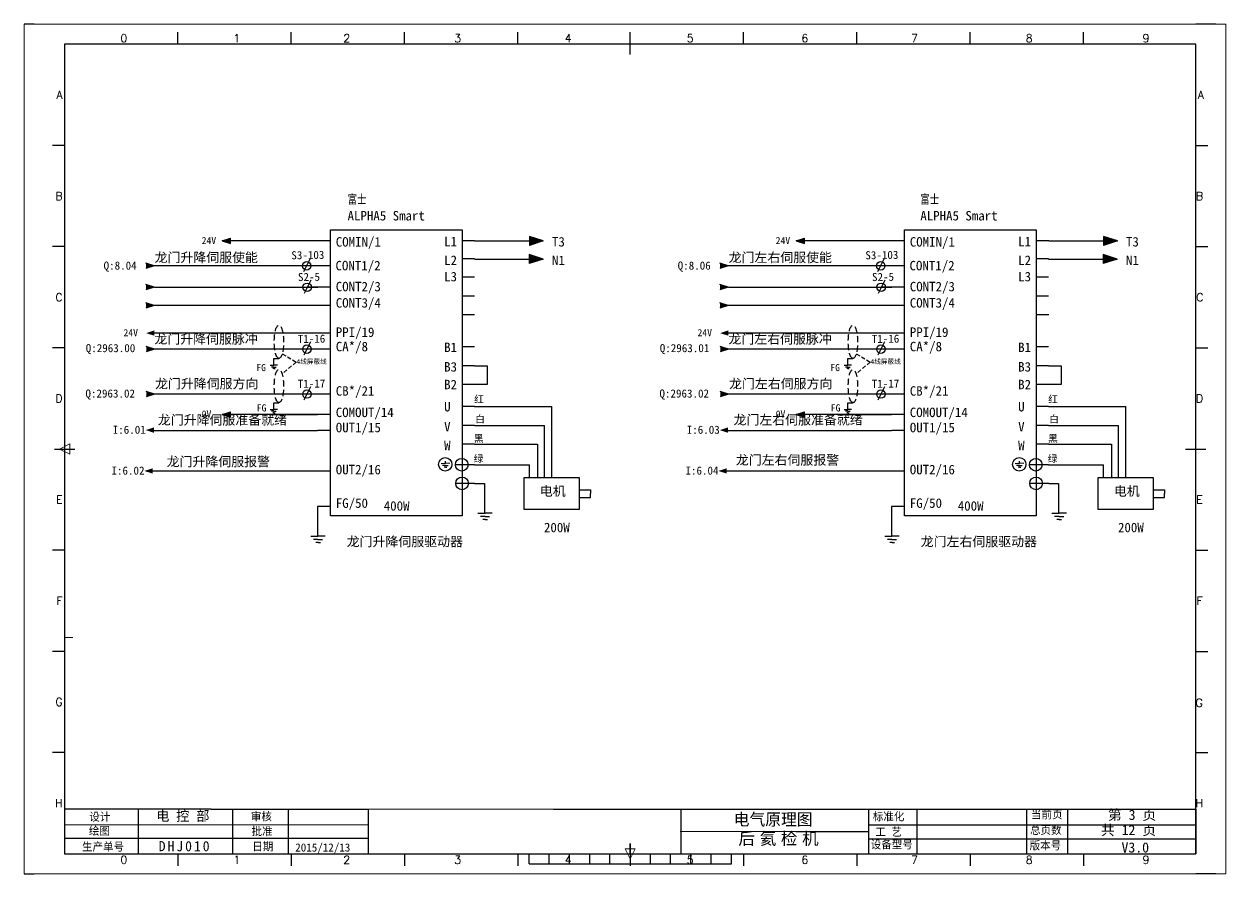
# Model space of a CAD drawing. Extents: x -471 to 3265, y -2399 to 467.
# Drawn here: x 670 to 1264, y -494 to -74 of the extents above; entities that cross this region are included whole.
import ezdxf
from ezdxf.enums import TextEntityAlignment as Align

# ---------------------------------------------------------------- set-up
doc = ezdxf.new("R2010")
doc.units = 0
doc.header["$MEASUREMENT"] = 0
doc.linetypes.add('ACISOWELD', pattern=[3, 2, -1])
doc.linetypes.add('HIDDEN2', pattern=[4.7625, 3.175, -1.5875])
doc.layers.add('AE_BOR', color=1, linetype='Continuous')
doc.layers.add('SYMS', color=7, linetype='Continuous')
doc.styles.add('WD', font='romans.shx', dxfattribs={"bigfont": 'gbcbig.shx'})
doc.styles.add('工程字', font='SimSun.ttf')

# ---------------------------------------------------------------- blocks, each defined once
blk = doc.blocks.new('gb_a2_a')
for p, q in [((584, 410), (25, 410)), ((25, 410), (25, 10)), ((584, 10), (584, 410)), ((25, 10), (584, 10))]:
    blk.add_line(p, q)
at = {"lineweight": 9, "ltscale": 0.1}
blk.add_line((25, 116.86), (29, 116.86), dxfattribs=at)
at = {"layer": 'AE_BOR', "lineweight": 30}
for p, q in [((10, 420), (4.93, 420)), ((594, 420), (584, 420)), ((4.93, 0), (10, 0)), ((594, 0), (584, 0))]:
    blk.add_line(p, q, dxfattribs=at)
at = {"layer": 'AE_BOR', "color": 1, "lineweight": 15}
for p, q in [((4.93, 420), (598.93, 420)), ((4.93, 0), (4.93, 420)), ((598.93, 420), (598.93, 0)), ((22.5, 210), (27.5, 212.5)), ((27.5, 207.5), (22.5, 210)), ((27.5, 212.5), (27.5, 207.5)), ((304.5, 7.5), (302, 12.5)), ((302, 12.5), (307, 12.5)), ((307, 12.5), (304.5, 7.5)), ((598.93, 0), (4.93, 0))]:
    blk.add_line(p, q, dxfattribs=at)
at = {"layer": 'AE_BOR'}
for p, q in [((81, 410), (81, 416)), ((137, 410), (137, 416)), ((193, 410), (193, 416)), ((249, 410), (249, 416)), ((304.5, 410), (304.5, 416)), ((360.5, 410), (360.5, 416)), ((416.5, 410), (416.5, 416)), ((472.5, 410), (472.5, 416)), ((528.5, 410), (528.5, 416)), ((25, 360), (19, 360)), ((584, 360), (590, 360)), ((25, 310), (19, 310)), ((584, 310), (590, 310)), ((25, 260), (19, 260)), ((584, 260), (590, 260)), ((25, 160), (19, 160)), ((584, 160), (590, 160)), ((25, 110), (19, 110)), ((584, 110), (590, 110)), ((25, 60), (19, 60)), ((584, 60), (590, 60)), ((81, 10), (81, 4)), ((137, 10), (137, 4)), ((193, 10), (193, 4)), ((249, 10), (249, 4)), ((304.5, 10), (304.5, 4)), ((360.5, 10), (360.5, 4)), ((416.5, 10), (416.5, 4)), ((472.5, 10), (472.5, 4)), ((528.5, 10), (528.5, 4))]:
    blk.add_line(p, q, dxfattribs=at)
at = {"layer": 'AE_BOR', "color": 2, "lineweight": 30}
for p, q in [((304.5, 405), (304.5, 415)), ((20, 210), (30, 210)), ((579, 210), (589, 210)), ((304.5, 10), (304.5, 15)), ((304.5, 15), (304.5, 5)), ((254.5, 5), (254.5, 10)), ((264.5, 5), (264.5, 10)), ((274.5, 5), (274.5, 10)), ((284.5, 5), (284.5, 10)), ((294.5, 5), (294.5, 10)), ((304.5, 10), (304.5, 5)), ((314.5, 5), (314.5, 10)), ((324.5, 5), (324.5, 10)), ((334.5, 5), (334.5, 10)), ((344.5, 5), (344.5, 10)), ((354.5, 5), (354.5, 10)), ((254.5, 5), (354.5, 5))]:
    blk.add_line(p, q, dxfattribs=at)
at = {"layer": 'AE_BOR', "style": 'WD'}
for s, p in [('0', (54.27, 411)), ('1', (110.12, 411)), ('2', (164.42, 411)), ('3', (219.22, 411)), ('4', (273.82, 411)), ('5', (334.12, 411)), ('6', (390.81, 411)), ('7', (445.01, 411)), ('8', (501.67, 411)), ('9', (559.4, 411)), ('0', (54.27, 5)), ('1', (110.12, 5)), ('2', (164.42, 5)), ('3', (219.22, 5)), ('4', (273.82, 5)), ('5', (334.12, 5)), ('6', (390.81, 5)), ('7', (445.01, 5)), ('8', (501.67, 5)), ('9', (559.4, 5))]:
    blk.add_text(s, height=4, dxfattribs=at).set_placement(p, align=Align.CENTER)
for s, p in [('A', (24, 385)), ('A', (588.05, 385)), ('B', (24, 335)), ('B', (587.67, 335)), ('C', (24, 285)), ('C', (587.86, 285)), ('D', (24, 235)), ('D', (587.67, 235)), ('E', (24, 185)), ('E', (587.48, 185)), ('F', (24, 135)), ('F', (587.48, 135)), ('F', (587.48, 135)), ('G', (24, 85)), ('G', (587.48, 84.56)), ('H', (24, 35)), ('H', (587.67, 35))]:
    blk.add_text(s, height=4, dxfattribs=at).set_placement(p, align=Align.MIDDLE_RIGHT)
blk = doc.blocks.new('节点')
at = {"color": 1}
blk.add_line((5159.2, 79.1), (5149.7, 60.2), dxfattribs=at)
blk.add_circle((5154.1, 68.9), 5.98, dxfattribs=at)

msp = doc.modelspace()

# ---------------------------------------------------------------- hatches: boundary and pattern name
for points in [[(768.31, -181.06), (772.45, -179.73), (772.45, -182.38)], [(927, -181.06), (920.1, -178.85), (920.1, -183.27)], [(1052, -181.06), (1056.14, -179.73), (1056.14, -182.38)], [(1210.69, -181.06), (1203.79, -178.85), (1203.79, -183.27)], [(926.94, -190), (920.04, -187.79), (920.04, -192.21)], [(1210.63, -190), (1203.73, -187.79), (1203.73, -192.21)], [(734.75, -193.35), (730.61, -194.67), (730.61, -192.02)], [(1018.43, -193.35), (1014.29, -194.67), (1014.29, -192.02)], [(734.75, -203.96), (730.61, -205.29), (730.61, -202.63)], [(1018.43, -203.96), (1014.29, -205.29), (1014.29, -202.63)], [(734.75, -212.93), (730.61, -214.26), (730.61, -211.6)], [(1018.43, -212.93), (1014.29, -214.26), (1014.29, -211.6)], [(730.66, -226.6), (734.8, -225.27), (734.8, -227.92)], [(1014.35, -226.6), (1018.49, -225.27), (1018.49, -227.92)], [(734.88, -234.54), (730.74, -235.87), (730.74, -233.22)], [(1018.57, -234.54), (1014.43, -235.87), (1014.43, -233.22)], [(734.88, -256.73), (730.74, -258.06), (730.74, -255.41)], [(1018.57, -256.73), (1014.43, -258.06), (1014.43, -255.41)], [(768.31, -266.78), (772.45, -265.46), (772.45, -268.11)], [(1052, -266.78), (1056.14, -265.46), (1056.14, -268.11)], [(730.46, -274.54), (734.6, -273.21), (734.6, -275.86)], [(1014.15, -274.54), (1018.29, -273.21), (1018.29, -275.86)], [(729.84, -294.72), (733.98, -293.4), (733.98, -296.05)], [(1013.53, -294.72), (1017.67, -293.4), (1017.67, -296.05)]]:
    msp.add_hatch(color=256).paths.add_polyline_path(points)

# ---------------------------------------------------------------- linework, layer by layer
for p, q in [((768.31, -181.06), (772.45, -179.73)), ((791.72, -181.06), (768.31, -181.06)), ((768.31, -181.06), (772.45, -182.38)), ((772.45, -182.38), (772.45, -179.73)), ((815.54, -181.06), (791.72, -181.06)), ((821.75, -181.06), (815.54, -181.06)), ((821.75, -181.06), (815.54, -181.06)), ((821.75, -181.06), (815.54, -181.06)), ((821.75, -181.06), (815.54, -181.06)), ((821.75, -181.06), (815.54, -181.06)), ((821.75, -181.06), (815.54, -181.06)), ((821.75, -181.06), (815.54, -181.06)), ((821.75, -181.06), (815.54, -181.06)), ((821.75, -181.06), (815.54, -181.06)), ((821.75, -181.06), (815.54, -181.06)), ((893.07, -181.06), (886.86, -181.06)), ((893.07, -181.06), (886.86, -181.06)), ((893.07, -181.06), (886.86, -181.06)), ((893.07, -181.06), (886.86, -181.06)), ((893.07, -181.06), (886.86, -181.06)), ((893.07, -181.06), (886.86, -181.06)), ((893.07, -181.06), (886.86, -181.06)), ((893.07, -181.06), (886.86, -181.06)), ((893.07, -181.06), (886.86, -181.06)), ((893.07, -181.06), (886.86, -181.06)), ((893.07, -181.06), (927, -181.06)), ((927, -181.06), (920.1, -178.85)), ((920.1, -178.85), (920.1, -183.27)), ((927, -181.06), (920.1, -183.27)), ((1052, -181.06), (1056.14, -179.73)), ((1075.41, -181.06), (1052, -181.06)), ((1052, -181.06), (1056.14, -182.38)), ((1056.14, -182.38), (1056.14, -179.73)), ((1099.23, -181.06), (1075.41, -181.06)), ((1105.44, -181.06), (1099.23, -181.06)), ((1105.44, -181.06), (1099.23, -181.06)), ((1105.44, -181.06), (1099.23, -181.06)), ((1105.44, -181.06), (1099.23, -181.06)), ((1105.44, -181.06), (1099.23, -181.06)), ((1105.44, -181.06), (1099.23, -181.06)), ((1105.44, -181.06), (1099.23, -181.06)), ((1105.44, -181.06), (1099.23, -181.06)), ((1105.44, -181.06), (1099.23, -181.06)), ((1105.44, -181.06), (1099.23, -181.06)), ((1176.76, -181.06), (1170.55, -181.06)), ((1176.76, -181.06), (1170.55, -181.06)), ((1176.76, -181.06), (1170.55, -181.06)), ((1176.76, -181.06), (1170.55, -181.06)), ((1176.76, -181.06), (1170.55, -181.06)), ((1176.76, -181.06), (1170.55, -181.06)), ((1176.76, -181.06), (1170.55, -181.06)), ((1176.76, -181.06), (1170.55, -181.06)), ((1176.76, -181.06), (1170.55, -181.06)), ((1176.76, -181.06), (1170.55, -181.06)), ((1176.76, -181.06), (1210.69, -181.06)), ((1210.69, -181.06), (1203.79, -178.85)), ((1203.79, -178.85), (1203.79, -183.27)), ((1210.69, -181.06), (1203.79, -183.27)), ((893.02, -189.93), (886.81, -189.93)), ((893.02, -190), (926.94, -190)), ((926.94, -190), (920.04, -187.79)), ((920.04, -187.79), (920.04, -192.21)), ((926.94, -190), (920.04, -192.21)), ((1176.71, -189.93), (1170.5, -189.93)), ((1176.7, -190), (1210.63, -190)), ((1210.63, -190), (1203.73, -187.79)), ((1203.73, -187.79), (1203.73, -192.21)), ((1210.63, -190), (1203.73, -192.21)), ((734.75, -193.35), (730.61, -192.02)), ((734.75, -193.35), (730.61, -194.67)), ((740.59, -193.35), (734.75, -193.35)), ((810.05, -193.35), (740.59, -193.35)), ((821.75, -193.35), (810.05, -193.35)), ((815.41, -193.35), (810.05, -193.35)), ((1018.43, -193.35), (1014.29, -192.02)), ((1018.43, -193.35), (1014.29, -194.67)), ((1024.27, -193.35), (1018.43, -193.35)), ((1093.73, -193.35), (1024.27, -193.35)), ((1105.44, -193.35), (1093.73, -193.35)), ((1099.09, -193.35), (1093.73, -193.35)), ((893.02, -198.91), (886.81, -198.91)), ((1176.7, -198.91), (1170.49, -198.91)), ((734.75, -203.96), (730.61, -202.63)), ((734.75, -203.96), (730.61, -205.29)), ((734.85, -203.95), (815.54, -203.95)), ((815.67, -203.95), (810.31, -203.95)), ((821.75, -203.95), (815.54, -203.95)), ((1018.43, -203.96), (1014.29, -202.63)), ((1018.43, -203.96), (1014.29, -205.29)), ((1018.53, -203.95), (1099.22, -203.95)), ((1099.35, -203.95), (1093.99, -203.95)), ((1105.43, -203.95), (1099.22, -203.95)), ((734.75, -212.93), (730.61, -211.6)), ((734.75, -212.93), (730.61, -214.26)), ((815.54, -212.99), (734.59, -212.99)), ((821.75, -212.99), (815.54, -212.99)), ((892.91, -208.28), (886.7, -208.28)), ((1018.43, -212.93), (1014.29, -211.6)), ((1018.43, -212.93), (1014.29, -214.26)), ((1099.23, -212.99), (1018.27, -212.99)), ((1105.44, -212.99), (1099.23, -212.99)), ((1176.6, -208.28), (1170.39, -208.28)), ((893.07, -217.54), (886.86, -217.54)), ((1176.76, -217.54), (1170.55, -217.54)), ((774.4, -226.6), (734.8, -226.6)), ((815.54, -226.6), (774.4, -226.6)), ((821.68, -226.6), (815.47, -226.6)), ((1058.09, -226.6), (1018.49, -226.6)), ((1099.23, -226.6), (1058.09, -226.6)), ((1105.37, -226.6), (1099.16, -226.6)), ((734.88, -234.54), (730.74, -233.22)), ((734.88, -234.54), (730.74, -235.87)), ((740.72, -234.54), (734.88, -234.54)), ((810.18, -234.54), (740.72, -234.54)), ((815.54, -234.54), (808.67, -234.54)), ((815.54, -234.54), (810.18, -234.54)), ((821.75, -234.54), (815.54, -234.54)), ((893.02, -233.4), (886.81, -233.4)), ((1018.57, -234.54), (1014.43, -233.22)), ((1018.57, -234.54), (1014.43, -235.87)), ((1024.41, -234.54), (1018.57, -234.54)), ((1093.87, -234.54), (1024.41, -234.54)), ((1099.23, -234.54), (1092.36, -234.54)), ((1099.23, -234.54), (1093.87, -234.54)), ((1105.44, -234.54), (1099.23, -234.54)), ((1176.7, -233.4), (1170.49, -233.4)), ((792.07, -242.5), (793.86, -242.49)), ((793.86, -243.36), (792.73, -243.36)), ((795.65, -242.5), (793.86, -242.49)), ((793.86, -243.36), (794.98, -243.36)), ((892.91, -242.77), (886.7, -242.77)), ((892.91, -242.77), (899.28, -242.77)), ((899.28, -242.77), (899.28, -252.03)), ((1075.76, -242.5), (1077.55, -242.49)), ((1077.55, -243.36), (1076.42, -243.36)), ((1079.33, -242.5), (1077.55, -242.49)), ((1077.55, -243.36), (1078.67, -243.36)), ((1176.6, -242.77), (1170.39, -242.77)), ((1176.6, -242.77), (1182.97, -242.77)), ((1182.97, -242.77), (1182.97, -252.03)), ((793.88, -244.05), (793.31, -244.05)), ((793.88, -244.05), (794.45, -244.05)), ((1077.57, -244.05), (1076.99, -244.05)), ((1077.57, -244.05), (1078.14, -244.05)), ((734.88, -256.73), (730.74, -255.41)), ((893.07, -252.03), (886.86, -252.03)), ((899.28, -252.03), (893.07, -252.03)), ((1018.57, -256.73), (1014.43, -255.41)), ((1176.76, -252.03), (1170.55, -252.03)), ((1182.97, -252.03), (1176.76, -252.03)), ((734.88, -256.73), (730.74, -258.06)), ((740.72, -256.73), (734.88, -256.73)), ((810.18, -256.73), (740.72, -256.73)), ((815.54, -256.73), (810.18, -256.73)), ((815.54, -256.73), (810.18, -256.73)), ((821.75, -256.73), (815.54, -256.73)), ((1018.57, -256.73), (1014.43, -258.06)), ((1024.41, -256.73), (1018.57, -256.73)), ((1093.87, -256.73), (1024.41, -256.73)), ((1099.23, -256.73), (1093.87, -256.73)), ((1099.23, -256.73), (1093.87, -256.73)), ((1105.44, -256.73), (1099.23, -256.73)), ((768.31, -266.78), (772.45, -265.46)), ((791.72, -266.78), (768.31, -266.78)), ((768.31, -266.78), (772.45, -268.11)), ((772.45, -268.11), (772.45, -265.46)), ((815.34, -266.79), (791.13, -266.79)), ((791.72, -266.79), (815.34, -266.79)), ((792.07, -264.4), (793.86, -264.38)), ((793.86, -265.25), (792.73, -265.25)), ((793.88, -265.95), (793.31, -265.95)), ((795.65, -264.4), (793.86, -264.38)), ((793.86, -265.25), (794.98, -265.25)), ((793.88, -265.95), (794.45, -265.95)), ((821.55, -266.79), (815.34, -266.79)), ((893.02, -262.88), (886.81, -262.88)), ((893.02, -262.88), (931.17, -262.88)), ((931.17, -298.01), (931.17, -262.88)), ((1052, -266.78), (1056.14, -265.46)), ((1075.41, -266.78), (1052, -266.78)), ((1052, -266.78), (1056.14, -268.11)), ((1056.14, -268.11), (1056.14, -265.46)), ((1099.03, -266.79), (1074.82, -266.79)), ((1075.41, -266.79), (1099.03, -266.79)), ((1075.76, -264.4), (1077.55, -264.38)), ((1077.55, -265.25), (1076.42, -265.25)), ((1077.57, -265.95), (1076.99, -265.95)), ((1079.33, -264.4), (1077.55, -264.38)), ((1077.55, -265.25), (1078.67, -265.25)), ((1077.57, -265.95), (1078.14, -265.95)), ((1105.24, -266.79), (1099.03, -266.79)), ((1176.7, -262.88), (1170.49, -262.88)), ((1176.7, -262.88), (1214.86, -262.88)), ((1214.86, -298.01), (1214.86, -262.88)), ((892.91, -272.25), (886.7, -272.25)), ((892.91, -272.25), (927.55, -272.25)), ((927.55, -298), (927.55, -272.25)), ((1176.6, -272.25), (1170.39, -272.25)), ((1176.6, -272.25), (1211.24, -272.25)), ((1211.24, -298), (1211.24, -272.25)), ((732.21, -274.73), (815.34, -274.73)), ((821.75, -274.73), (815.54, -274.73)), ((1015.9, -274.73), (1099.03, -274.73)), ((1105.44, -274.73), (1099.23, -274.73)), ((893.07, -281.5), (886.86, -281.5)), ((893.07, -281.5), (924.05, -281.5)), ((924.05, -281.5), (924.05, -298)), ((1176.76, -281.5), (1170.55, -281.5)), ((1176.76, -281.5), (1207.74, -281.5)), ((1207.74, -281.5), (1207.74, -298)), ((876.44, -290.98), (878.58, -290.96)), ((878.58, -290.96), (878.58, -289.86)), ((880.73, -290.98), (878.58, -290.96)), ((1160.12, -290.98), (1162.27, -290.96)), ((1162.27, -290.96), (1162.27, -289.86)), ((1164.41, -290.98), (1162.27, -290.96)), ((815.34, -294.79), (733.16, -294.79)), ((821.75, -294.79), (815.54, -294.79)), ((878.58, -292.01), (877.23, -292.01)), ((878.61, -292.84), (877.92, -292.84)), ((878.58, -292.01), (879.93, -292.01)), ((878.61, -292.84), (879.29, -292.84)), ((886.86, -291.63), (883.59, -291.63)), ((892.91, -291.63), (886.7, -291.63)), ((892.91, -291.63), (920.24, -291.73)), ((920.24, -297.93), (920.24, -291.73)), ((1099.03, -294.79), (1016.85, -294.79)), ((1105.44, -294.79), (1099.23, -294.79)), ((1162.27, -292.01), (1160.92, -292.01)), ((1162.29, -292.84), (1161.6, -292.84)), ((1162.27, -292.01), (1163.62, -292.01)), ((1162.29, -292.84), (1162.98, -292.84)), ((1170.55, -291.63), (1167.27, -291.63)), ((1176.6, -291.63), (1170.39, -291.63)), ((1176.6, -291.63), (1203.92, -291.73)), ((1203.92, -297.93), (1203.92, -291.73)), ((886.86, -300.89), (883.75, -300.89)), ((893.07, -300.89), (886.86, -300.89)), ((893.07, -300.89), (897.95, -300.89)), ((897.95, -300.89), (897.95, -315.55)), ((1170.55, -300.89), (1167.43, -300.89)), ((1176.76, -300.89), (1170.55, -300.89)), ((1176.76, -300.89), (1181.64, -300.89)), ((1181.64, -300.89), (1181.64, -315.55)), ((944.76, -304), (950.38, -304)), ((944.76, -307.83), (950.38, -307.83)), ((950.38, -304), (950.38, -305.91)), ((950.38, -307.83), (950.38, -305.91)), ((1228.45, -304), (1234.06, -304)), ((1228.45, -307.83), (1234.06, -307.83)), ((1234.06, -304), (1234.06, -305.91)), ((1234.06, -307.83), (1234.06, -305.91)), ((821.55, -312.22), (815.34, -312.22)), ((815.34, -312.22), (815.34, -326.89)), ((1105.24, -312.22), (1099.03, -312.22)), ((1099.03, -312.22), (1099.03, -326.89)), ((894.65, -315.57), (898.23, -315.55)), ((898.23, -317.29), (895.98, -317.29)), ((898.27, -318.68), (897.12, -318.68)), ((901.8, -315.57), (898.23, -315.55)), ((898.23, -317.29), (900.48, -317.29)), ((898.27, -318.68), (899.41, -318.68)), ((1178.34, -315.57), (1181.91, -315.55)), ((1181.91, -317.29), (1179.67, -317.29)), ((1181.95, -318.68), (1180.81, -318.68)), ((1185.49, -315.57), (1181.91, -315.55)), ((1181.91, -317.29), (1184.16, -317.29)), ((1181.95, -318.68), (1183.1, -318.68)), ((812.04, -326.91), (815.62, -326.89)), ((815.62, -328.63), (813.37, -328.63)), ((815.66, -330.01), (814.51, -330.01)), ((819.19, -326.91), (815.62, -326.89)), ((815.62, -328.63), (817.87, -328.63)), ((815.66, -330.01), (816.8, -330.01)), ((1095.73, -326.91), (1099.3, -326.89)), ((1099.3, -328.63), (1097.06, -328.63)), ((1099.34, -330.01), (1098.2, -330.01)), ((1102.88, -326.91), (1099.3, -326.89)), ((1099.3, -328.63), (1101.55, -328.63)), ((1099.34, -330.01), (1100.49, -330.01)), ((762.87, -461.88), (690.43, -461.88)), ((690.43, -461.88), (690.43, -483.88)), ((726.71, -461.88), (726.71, -483.88)), ((762.87, -461.88), (840.48, -461.88)), ((773.47, -461.88), (773.47, -483.88)), ((800.92, -461.88), (800.92, -483.88)), ((840.48, -461.88), (840.48, -483.88)), ((931.97, -461.88), (1051.87, -461.88)), ((995.03, -461.88), (995.03, -483.88)), ((1051.87, -461.88), (1189.44, -461.88)), ((1087.66, -461.88), (1087.66, -483.88)), ((1189.44, -461.88), (1249.43, -461.88)), ((1051.87, -472.88), (1087.63, -472.88)), ((690.43, -483.88), (1249.43, -483.88))]:
    msp.add_line(p, q)
at = {"linetype": 'ACISOWELD'}
for p, q in [((797.96, -236.78), (804.91, -240.97)), ((1081.65, -236.78), (1088.6, -240.97)), ((804.91, -240.97), (797.88, -246.68)), ((1088.6, -240.97), (1081.57, -246.68))]:
    msp.add_line(p, q, dxfattribs=at)
at = {"lineweight": -3}
for p, q in [((793.86, -242.49), (793.86, -239.1)), ((793.86, -239.1), (796.34, -239.1)), ((1077.55, -242.49), (1077.55, -239.1)), ((1077.55, -239.1), (1080.02, -239.1)), ((793.86, -264.38), (793.86, -260.99)), ((793.86, -260.99), (796.34, -260.99)), ((1077.55, -264.38), (1077.55, -260.99)), ((1077.55, -260.99), (1080.02, -260.99))]:
    msp.add_line(p, q, dxfattribs=at)
at = {"lineweight": 9, "ltscale": 0.1}
for p, q in [((840.48, -461.88), (931.97, -461.88)), ((994.66, -472.88), (1051.87, -472.88))]:
    msp.add_line(p, q, dxfattribs=at)
at = {"color": 0, "ltscale": 2}
for p, q in [((1111.55, -461.88), (1111.55, -483.88)), ((1186.13, -461.88), (1186.13, -483.88)), ((690.43, -469.56), (840.48, -469.5)), ((1087.74, -469.64), (1249.43, -469.57)), ((690.43, -476.26), (840.48, -476.26)), ((1087.63, -476.6), (1249.43, -476.6))]:
    msp.add_line(p, q, dxfattribs=at)
at = {"color": 0}
for p, q in [((1165.72, -461.88), (1165.72, -483.88)), ((1249.43, -461.88), (1249.43, -483.88))]:
    msp.add_line(p, q, dxfattribs=at)
for points in [[(821.75, -175.55), (886.86, -175.55), (886.86, -316.91), (821.75, -316.93)], [(1105.44, -175.55), (1170.55, -175.55), (1170.55, -316.91), (1105.44, -316.93)], [(917.58, -298.01), (944.76, -298.01), (944.76, -313.82), (917.58, -313.82)], [(1201.27, -298.01), (1228.45, -298.01), (1228.45, -313.82), (1201.27, -313.82)]]:
    msp.add_lwpolyline(points, close=True)
for centre, radius in [((878.53, -291.46), 3.32), ((886.7, -291.63), 3.12), ((1162.22, -291.46), 3.32), ((1170.39, -291.63), 3.12), ((886.86, -300.89), 3.12), ((1170.55, -300.89), 3.12)]:
    msp.add_circle(centre, radius)
at = {"linetype": 'HIDDEN2'}
for centre in [(796.34, -230.89), (1080.02, -230.89), (796.34, -252.78), (1080.02, -252.78)]:
    msp.add_ellipse(centre, major_axis=(0, -8.21), ratio=0.28236, dxfattribs=at)

# ---------------------------------------------------------------- block references
msp.add_blockref('gb_a2_a', (665.43, -493.88))
at = {"xscale": 0.3500000000003638, "yscale": 0.3499999999999091, "zscale": 0.35}
for p in [(-993.89, -217.47), (-993.89, -217.47), (-993.89, -217.47), (-710.2, -217.47), (-710.2, -217.47), (-710.2, -217.47), (-993.63, -228.07), (-993.63, -228.07), (-993.63, -228.07), (-709.94, -228.07), (-709.94, -228.07), (-709.94, -228.07), (-993.75, -258.66), (-993.75, -258.66), (-993.75, -258.66), (-710.07, -258.66), (-710.07, -258.66), (-710.07, -258.66), (-993.75, -280.85), (-993.75, -280.85), (-993.75, -280.85), (-710.07, -280.85), (-710.07, -280.85), (-710.07, -280.85)]:
    msp.add_blockref('节点', p, dxfattribs=at)

# ---------------------------------------------------------------- texts
at = {"attachment_point": 1}
for s, insert, char_height, width in [('{\\Fromans,gbcbig|c134;富士}\\PALPHA5 Smart', (830.26, -158.46), 4.68, 56.6384), ('{\\Fromans,gbcbig|c134;富士}\\PALPHA5 Smart', (1113.31, -158.46), 4.68, 56.6384), ('24V', (758.14, -179.12), 3.51, 10.6118), ('{\\fSimSun|b0|i0|c134|p2;COMIN/1}', (824.43, -179.18), 4.68, 28.5346), ('{\\fSimSun|b0|i0|c134|p2;L1}', (877.98, -178.99), 4.68, 8.6709), ('T3', (931.27, -179.12), 4.68, 10.6118), ('24V', (1041.82, -179.12), 3.51, 10.6118), ('{\\fSimSun|b0|i0|c134|p2;COMIN/1}', (1108.12, -179.18), 4.68, 28.5346), ('{\\fSimSun|b0|i0|c134|p2;L1}', (1161.67, -178.99), 4.68, 8.6709), ('T3', (1214.95, -179.12), 4.68, 10.6118), ('{\\fSimSun|b0|i0|c134|p2;龙门升降伺服使能}', (734.9, -186.86), 4.68, 60.8549), ('{\\fSimSun|b0|i0|c134|p2;L2}', (877.98, -188.28), 4.68, 8.6709), ('N1', (931.27, -188.32), 4.68, 10.6118), ('{\\fSimSun|b0|i0|c134|p2;龙门左右伺服使能}', (1018.59, -186.86), 4.68, 60.8549), ('{\\fSimSun|b0|i0|c134|p2;L2}', (1161.67, -188.28), 4.68, 8.6709), ('N1', (1214.95, -188.32), 4.68, 10.6118), ('Q:8.04', (709.69, -191.24), 4, 29.6073), ('{\\fSimSun|b0|i0|c134|p2;CONT1/2}', (824.3, -190.91), 4.68, 39.6119), ('Q:8.06', (993.41, -191.24), 4, 29.6073), ('{\\fSimSun|b0|i0|c134|p2;CONT1/2}', (1107.98, -190.91), 4.68, 39.6119), ('{\\fSimSun|b0|i0|c134|p2;CONT2/3}', (824.43, -201.27), 4.68, 44.8867), ('{\\fSimSun|b0|i0|c134|p2;L3}', (877.98, -196.35), 4.68, 8.6709), ('{\\fSimSun|b0|i0|c134|p2;CONT2/3}', (1108.12, -201.27), 4.68, 44.8867), ('{\\fSimSun|b0|i0|c134|p2;L3}', (1161.67, -196.35), 4.68, 8.6709), ('{\\fSimSun|b0|i0|c134|p2;CONT3/4}', (824.43, -209.32), 4.68, 9.2812), ('{\\fSimSun|b0|i0|c134|p2;CONT3/4}', (1108.12, -209.32), 4.68, 9.2812), ('24V', (719.51, -224.63), 3.51, 10.6118), ('{\\fSimSun|b0|i0|c134|p2;PPI/19}', (824.43, -223.8), 4.68, 9.2812), ('24V', (1003.2, -224.63), 3.51, 10.6118), ('{\\fSimSun|b0|i0|c134|p2;PPI/19}', (1108.12, -223.8), 4.68, 9.2812), ('{\\fSimSun|b0|i0|c134|p2;龙门升降伺服脉冲}', (734.8, -227.15), 4.68, 63.382), ('{\\fSimSun|b0|i0|c134|p2;CA*/8}', (824.43, -230.9), 4.68, 9.2812), ('{\\fSimSun|b0|i0|c134|p2;B1}', (877.98, -231.3), 4.68, 8.6709), ('{\\fSimSun|b0|i0|c134|p2;龙门左右伺服脉冲}', (1018.49, -227.15), 4.68, 60.9011), ('{\\fSimSun|b0|i0|c134|p2;CA*/8}', (1108.12, -230.9), 4.68, 9.2812), ('{\\fSimSun|b0|i0|c134|p2;B1}', (1161.67, -231.3), 4.68, 8.6709), ('Q:2963.00', (700.86, -232.02), 4, 29.6073), ('Q:2963.01', (984.55, -232.02), 4, 29.6073), ('FG', (785.15, -241.89), 3.51, 10.6118), ('{\\fSimSun|b0|i0|c134|p2;B3}', (877.98, -240.92), 4.68, 8.6709), ('FG', (1068.83, -241.89), 3.51, 10.6118), ('{\\fSimSun|b0|i0|c134|p2;B3}', (1161.67, -240.92), 4.68, 8.6709), ('{\\fSimSun|b0|i0|c134|p2;龙门升降伺服方向}', (735.11, -249.27), 4.68, 62.8475), ('{\\fSimSun|b0|i0|c134|p2;龙门左右伺服方向}', (1018.8, -249.27), 4.68, 60.0971), ('Q:2963.02', (700.71, -254.46), 4, 33.1244), ('{\\fSimSun|b0|i0|c134|p2;CB*/21}', (824.43, -252.85), 4.68, 9.2812), ('{\\fSimSun|b0|i0|c134|p2;B2}', (877.98, -249.68), 4.68, 8.6709), ('Q:2963.02', (984.4, -254.46), 4, 33.1244), ('{\\fSimSun|b0|i0|c134|p2;CB*/21}', (1108.12, -252.85), 4.68, 9.2812), ('{\\fSimSun|b0|i0|c134|p2;B2}', (1161.67, -249.68), 4.68, 8.6709), ('{\\fSimSun|b0|i0|c134|p2;U}', (877.98, -260.63), 4.68, 8.6709), ('{\\fSimSun|b0|i0|c134|p2;红}', (892.83, -257.53), 3.51, 8.6709), ('{\\fSimSun|b0|i0|c134|p2;U}', (1161.67, -260.63), 4.68, 8.6709), ('{\\fSimSun|b0|i0|c134|p2;红}', (1176.52, -257.53), 3.51, 8.6709), ('{\\fSimSun|b0|i0|c134|p2;龙门升降伺服准备就绪}', (736.5, -267.15), 4.68, 77.3909), ('0V', (758.14, -264.85), 3.51, 10.6118), ('FG', (785.38, -261.82), 3.51, 10.6118), ('{\\fSimSun|b0|i0|c134|p2;COMOUT/14}', (824.43, -263.43), 4.68, 9.2812), ('{\\fSimSun|b0|i0|c134|p2;白}', (893.35, -267.33), 3.51, 8.6709), ('{\\fSimSun|b0|i0|c134|p2;龙门左右伺服准备就绪}', (1021.01, -267.1), 4.68, 73.5879), ('0V', (1041.82, -264.85), 3.51, 10.6118), ('FG', (1069.07, -261.82), 3.51, 10.6118), ('{\\fSimSun|b0|i0|c134|p2;COMOUT/14}', (1108.12, -263.43), 4.68, 9.2812), ('{\\fSimSun|b0|i0|c134|p2;白}', (1177.04, -267.33), 3.51, 8.6709), ('I:6.01', (714.2, -272.36), 4, 29.6073), ('{\\fSimSun|b0|i0|c134|p2;OUT1/15}', (824.43, -270.92), 4.68, 9.2812), ('{\\fSimSun|b0|i0|c134|p2;V}', (877.98, -270.54), 4.68, 8.6709), ('I:6.03', (997.88, -272.36), 4, 29.6073), ('{\\fSimSun|b0|i0|c134|p2;OUT1/15}', (1108.12, -270.92), 4.68, 9.2812), ('{\\fSimSun|b0|i0|c134|p2;V}', (1161.67, -270.54), 4.68, 8.6709), ('{\\fSimSun|b0|i0|c134|p2;黑}', (892.74, -276.94), 3.51, 8.6709), ('{\\fSimSun|b0|i0|c134|p2;黑}', (1176.43, -276.94), 3.51, 8.6709), ('{\\fSimSun|b0|i0|c134|p2;W}', (877.98, -279.79), 4.68, 8.6709), ('{\\fSimSun|b0|i0|c134|p2;W}', (1161.67, -279.79), 4.68, 8.6709), ('{\\fSimSun|b0|i0|c134|p2;龙门升降伺服报警}', (740.86, -287.74), 4.68, 62.8127), ('{\\fSimSun|b0|i0|c134|p2;绿}', (892.6, -286.91), 3.51, 8.6709), ('{\\fSimSun|b0|i0|c134|p2;龙门左右伺服报警}', (1022.14, -286.96), 4.68, 62.8127), ('{\\fSimSun|b0|i0|c134|p2;绿}', (1176.29, -286.91), 3.51, 8.6709), ('I:6.02', (713.58, -292.54), 4, 29.6073), ('{\\fSimSun|b0|i0|c134|p2;OUT2/16}', (824.43, -291.7), 4.68, 9.2812), ('I:6.04', (997.26, -292.54), 4, 29.6073), ('{\\fSimSun|b0|i0|c134|p2;OUT2/16}', (1108.12, -291.7), 4.68, 9.2812), ('{\\fSimSun|b0|i0|c134|p2;电机}', (925.29, -302.3), 4.68, 16.9953), ('{\\fSimSun|b0|i0|c134|p2;电机}', (1208.98, -302.3), 4.68, 16.9953), ('{\\fSimSun|b0|i0|c134|p2;FG/50}', (824.43, -308.28), 4.68, 9.2812), ('{\\fSimSun|b0|i0|c134|p2;FG/50}', (1108.12, -308.28), 4.68, 9.2812), ('400W', (848.14, -309.66), 4.68, 56.6384), ('400W', (1131.83, -309.66), 4.68, 56.6384), ('200W', (927.32, -320.31), 4.68, 56.6384), ('200W', (1211.01, -320.31), 4.68, 56.6384), ('{\\fSimSun|b0|i0|c134|p2;龙门升降伺服驱动器}', (829.83, -327.25), 4.68, 74.4673), ('{\\fSimSun|b0|i0|c134|p2;龙门左右伺服驱动器}', (1113.52, -327.25), 4.68, 74.4673), ('{\\fSimSun|b0|i0|c134|p2;第 }3 {\\fSimSun|b0|i0|c134|p2;页}', (1206.05, -462.16), 5, 38.1635), ('{\\fSimSun|b0|i0|c134|p2;共 }12 {\\fSimSun|b0|i0|c134|p2;页}', (1202.58, -469.69), 5, 40.4924), ('{\\fNSimSun|b0|i0|c134|p49;\\T1.28;DHJ010}', (736.9, -477.64), 5, 40.4924), ('V3.0', (1212.75, -478.28), 5, 40.4924)]:
    msp.add_mtext(s, dxfattribs=dict(at, insert=insert, char_height=char_height, width=width))
at = {"linetype": 'ACISOWELD', "char_height": 2.34, "width": 16.3121, "attachment_point": 1}
for insert in [(805.03, -239.47), (1088.72, -239.47)]:
    msp.add_mtext('4线屏蔽线', dxfattribs=dict(at, insert=insert))
at = {"color": 0, "ltscale": 2, "attachment_point": 1}
for s, insert, char_height, width in [('设计', (702.59, -463.64), 4, 19.345), ('电 控 部', (735.69, -462.67), 5, 34.8314), ('审核', (782.47, -463.46), 4, 25.5075), ('电气原理图', (1021.08, -463.88), 6, 43.9128), ('标准化', (1089.82, -463.46), 4, 23.3399), ('当前页', (1168.02, -462.48), 4, 19.345), ('{\\C256;绘图}', (702.39, -470.57), 4, 19.345), ('批准', (782.8, -470.79), 4, 25.5075), ('{\\fNSimSun|b0|i0|c134|p49;\\T1.28;\\C256;后氦检机}', (1023.43, -473.4), 6, 43.9128), ('工 艺', (1091.08, -471.08), 4, 19.345), ('总页数', (1167.54, -470.16), 4, 19.345), ('生产单号', (699.02, -478.4), 4, 25.1534), ('日期', (783.18, -478.29), 4, 25.5075), ('2015/12/13', (804.4, -478.81), 4, 25.5075), ('设备型号', (1088.81, -477.34), 4, 31.672), ('版本号', (1167.33, -477.8), 4, 19.345)]:
    msp.add_mtext(s, dxfattribs=dict(at, insert=insert, char_height=char_height, width=width))
at = {"layer": 'SYMS', "char_height": 4, "width": 6.8249, "attachment_point": 1, "rotation": 0.87622, "style": '工程字'}
for s, insert in [('S3-103', (802.42, -186.15)), ('S3-103', (1086.11, -186.15)), ('S2-5', (805.72, -196.92)), ('S2-5', (1089.41, -196.92)), ('T1-16', (805.6, -227.51)), ('T1-16', (1089.28, -227.51)), ('T1-17', (805.6, -249.7)), ('T1-17', (1089.28, -249.7))]:
    msp.add_mtext(s, dxfattribs=dict(at, insert=insert))

doc.saveas('drawing.dxf')
